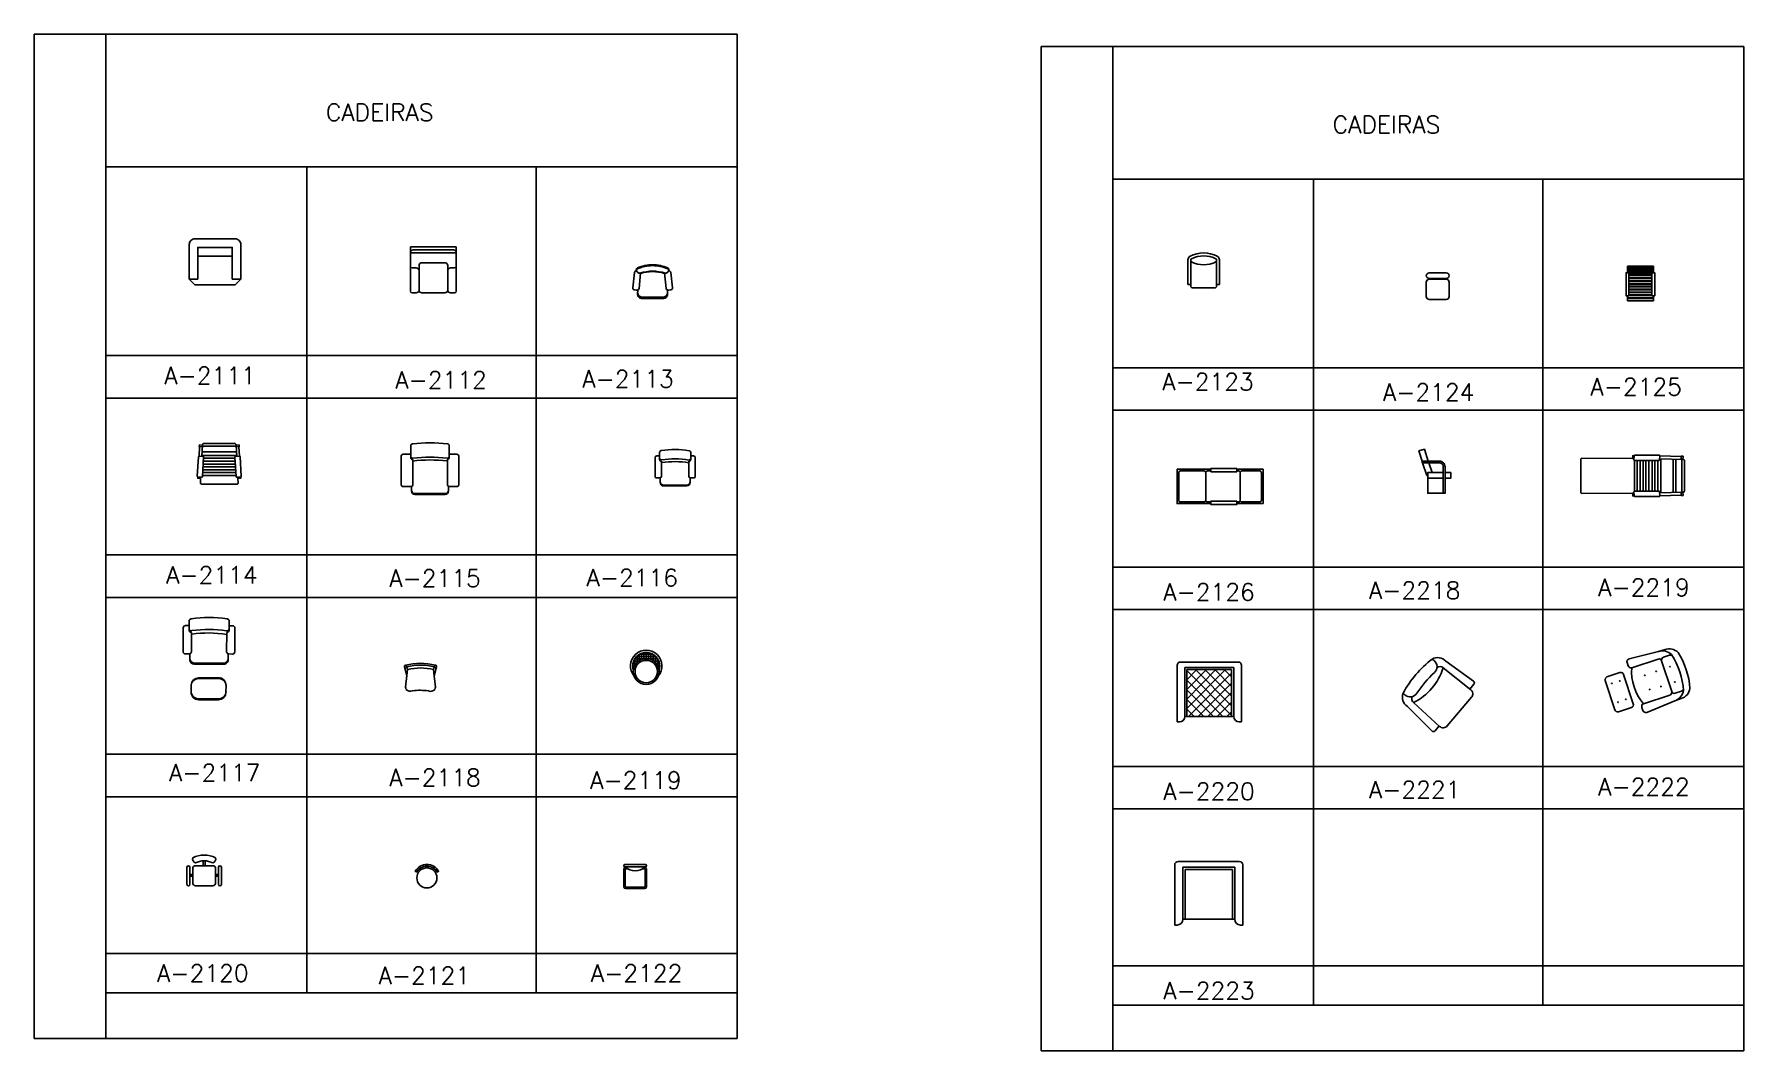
# Model space of a CAD drawing. Extents: x 1.5 to 61.1, y 13.4 to 48.9.
import ezdxf

# ---------------------------------------------------------------- set-up
doc = ezdxf.new("R2010")
doc.units = 0
doc.header["$MEASUREMENT"] = 0
doc.layers.get('0').update_dxf_attribs({"linetype": 'CONTINUOUS'})
for name, color, linetype in [('A-MOBILIA', 2, 'CONTINUOUS'), ('ELETRO', 11, 'CONTINUOUS'), ('ESC50', 1, 'CONTINUOUS'), ('FOLHA', 3, 'CONTINUOUS'), ('MOBILIA', 2, 'CONTINUOUS'), ('MOBILIARIO', 11, 'CONTINUOUS'), ('P-ARVORE', 2, 'CONTINUOUS'), ('PISO', 11, 'CONTINUOUS')]:
    doc.layers.add(name, color=color, linetype=linetype)
doc.styles.get("Standard").update_dxf_attribs({"font": 'txt.shx', "height": 0.15})

# ---------------------------------------------------------------- blocks, each defined once
blk = doc.blocks.new('FOLHAVERDE')
at = {"layer": 'FOLHA', "linetype": 'CONTINUOUS'}
for p, q in [((-5.455, 37.298), (-29.955, 37.298)), ((-29.955, 37.298), (-29.955, 2.298)), ((-27.455, 37.298), (-27.455, 2.298)), ((-5.455, 2.298), (-5.455, 37.298)), ((-27.455, 35.298), (-27.455, 2.298)), ((-29.955, 2.298), (-5.455, 2.298)), ((-27.455, 2.298), (-5.455, 2.298))]:
    blk.add_line(p, q, dxfattribs=at)
blk = doc.blocks.new('A-2218')
at = {"layer": 'A-MOBILIA', "extrusion": (5.54832e-28, 1, 0)}
blk.add_line((0.018, 0.53), (0.073, 0.36), dxfattribs=at)
at = {"layer": 'A-MOBILIA'}
for points in [[(-0.1, 0.56), (-0.154, 0.736), (-0.059, 0.766), (0.008, 0.56)], [(0, 0.31), (-0.017, 0.31), (-0.09, 0.53)], [(0.27, 0.26), (0, 0.26), (0, 0.36), (0.27, 0.36)], [(0.3, 0.36), (0.4, 0.36), (0.4, 0.26), (0.3, 0.26)], [(0.27, 0), (0, 0), (0, 0.26)]]:
    blk.add_lwpolyline(points, dxfattribs=at)
blk.add_lwpolyline([(-0.1, 0.56), (0.2, 0.56, -0.414214), (0.3, 0.46), (0.3, 0), (0.27, 0), (0.27, 0.46, 0.414214), (0.2, 0.53), (-0.1, 0.53)], format="xyb", close=True, dxfattribs=at)
blk = doc.blocks.new('A-2117')
at = {"layer": 'A-MOBILIA'}
for p, q in [((-0.31, -0.598), (-0.308, -0.261)), ((0.304, -0.598), (0.306, -0.262)), ((0.254, -0.795), (-0.26, -0.795)), ((0.166, -1.066), (-0.185, -1.066)), ((0.165, -1.419), (-0.186, -1.419))]:
    blk.add_line(p, q, dxfattribs=at)
for points in [[(-0.311, -0.026, 0.414214), (-0.35, -0.064), (-0.351, -0.142), (-0.412, -0.142, 0.414214), (-0.451, -0.18), (-0.453, -0.597, 0.414214), (-0.415, -0.636), (-0.349, -0.636, 0.069061), (-0.338, -0.635), (-0.339, -0.737, 0.409776), (-0.261, -0.815), (0.253, -0.815, 0.414214), (0.331, -0.738), (0.332, -0.636, 0.069061), (0.342, -0.637), (0.408, -0.638, 0.414214), (0.447, -0.599), (0.449, -0.183, 0.414214), (0.411, -0.144), (0.349, -0.144), (0.35, -0.065, 0.414214), (0.311, -0.026, 0.078474), (-0.312, -0.023)], [(0.349, -0.224), (0.349, -0.144, 0.414214)]]:
    blk.add_lwpolyline(points, format="xyb", dxfattribs=at)
blk.add_lwpolyline([(-0.351, -0.142), (-0.351, -0.223)], dxfattribs=at)
blk.add_lwpolyline([(0.164, -1.434, 0.413449), (0.293, -1.306), (0.294, -1.181, 0.414979), (0.167, -1.051), (-0.184, -1.052, 0.413449), (-0.313, -1.179), (-0.314, -1.304, 0.414979), (-0.187, -1.434)], format="xyb", close=True, dxfattribs=at)
for centre, radius, start, end in [((-0.312, -0.196), 0.0386, 179.6851, 278.8605), ((-0.312, -0.223), 0.0386, 179.6851, 276.1965), ((-0.016, -2.205), 1.996, 80.7751, 98.3232), ((-0.016, -2.267), 1.996, 80.7227, 98.3224), ((0.31, -0.196), 0.0386, 260.5097, 359.6851), ((0.31, -0.223), 0.0386, 263.1738, 359.6851), ((-0.26, -0.716), 0.0785, 180.7303, 269.861), ((-0.349, -0.598), 0.0386, 285.4876, 359.6851), ((0.254, -0.718), 0.0771, 269.6851, 359.6851), ((0.342, -0.599), 0.0386, 179.6851, 253.8826), ((-0.186, -1.195), 0.129, 89.648, 173.1571), ((0.165, -1.195), 0.129, 359.4984, 89.648), ((-0.185, -1.291), 0.129, 179.4984, 269.648), ((0.166, -1.29), 0.129, 269.648, 359.4984)]:
    blk.add_arc(centre, radius, start, end, dxfattribs=at)
blk = doc.blocks.new('A-2118')
at = {"layer": 'A-MOBILIA'}
for p, q in [((-0.26, -0.034), (-0.26, -0.035)), ((-0.237, -0.059), (-0.225, -0.108)), ((0.241, -0.06), (0.229, -0.109))]:
    blk.add_line(p, q, dxfattribs=at)
blk.add_lwpolyline([(-0.237, -0.211), (-0.26, -0.414, 0.104776), (-0.251, -0.455, 0.346274), (-0.139, -0.478, -0.066458), (0.139, -0.48, 0.345085), (0.251, -0.455, 0.104776), (0.26, -0.414), (0.24, -0.215), (0.279, -0.062, 0.539462), (0.26, -0.034, 0.132231), (-0.26, -0.034, 0.422509), (-0.276, -0.059)], format="xyb", close=True, dxfattribs=at)
for points in [[(0.229, -0.109, 0.12524), (-0.225, -0.108), (-0.237, -0.211, 0.104776)], [(0.24, -0.215), (0.229, -0.109, 0.12524)]]:
    blk.add_lwpolyline(points, format="xyb", dxfattribs=at)
blk.add_lwpolyline([(-0.166, -0.487), (-0.166, -0.487)], dxfattribs=at)
for centre in [(-0.256, -0.054), (0.26, -0.054)]:
    blk.add_circle(centre, 0.02, dxfattribs=at)
blk.add_arc((0, -1), 0.97, 75.6039, 104.158, dxfattribs=at)
blk = doc.blocks.new('A-2114')
at = {"layer": 'A-MOBILIA'}
for p, q in [((-21.664, -2.886), (-21.734, -2.882)), ((-21.674, -2.718), (-21.724, -2.715)), ((-21.683, -2.868), (-21.079, -2.868)), ((-21.679, -2.808), (-21.082, -2.808)), ((-21.654, -2.897), (-21.674, -3.237)), ((-21.673, -2.708), (-21.088, -2.708)), ((-21.658, -2.968), (-21.103, -2.968)), ((-21.655, -2.918), (-21.106, -2.918)), ((-21.108, -2.897), (-21.088, -3.237)), ((-21.098, -2.886), (-21.028, -2.882)), ((-21.088, -2.718), (-21.038, -2.715)), ((-21.685, -3.247), (-21.755, -3.243)), ((-21.705, -3.245), (-21.706, -3.269)), ((-21.089, -3.218), (-21.673, -3.218)), ((-21.67, -3.168), (-21.092, -3.168)), ((-21.667, -3.118), (-21.095, -3.118)), ((-21.664, -3.068), (-21.098, -3.068)), ((-21.661, -3.018), (-21.1, -3.018)), ((-21.619, -3.218), (-21.089, -3.218)), ((-21.089, -3.218), (-21.601, -3.218)), ((-21.077, -3.247), (-21.007, -3.243)), ((-21.057, -3.245), (-21.056, -3.269))]:
    blk.add_line(p, q, dxfattribs=at)
blk.add_lwpolyline([(-21.071, -3.368, 0.414214), (-21.051, -3.348), (-21.056, -3.269), (-21.006, -3.266), (-21.007, -3.243, 0.414214), (-20.998, -3.232), (-21.017, -2.892, 0.414214), (-21.028, -2.882), (-21.038, -2.715), (-21.033, -2.715), (-21.035, -2.685), (-21.089, -2.688), (-21.09, -2.68, 0.414214), (-21.11, -2.66), (-21.652, -2.66, 0.414214), (-21.672, -2.68), (-21.672, -2.688), (-21.727, -2.685), (-21.729, -2.715), (-21.724, -2.715), (-21.734, -2.882, 0.414214), (-21.744, -2.892), (-21.764, -3.232, 0.414214), (-21.755, -3.243), (-21.756, -3.266), (-21.706, -3.269), (-21.711, -3.348, 0.414214), (-21.691, -3.368)], format="xyb", close=True, dxfattribs=at)
blk.add_lwpolyline([(-21.672, -2.688), (-21.684, -2.885)], dxfattribs=at)
blk.add_lwpolyline([(-21.078, -2.885), (-21.089, -2.688, 0.414214)], format="xyb", dxfattribs=at)
for centre, start, end in [((-21.664, -2.896), 356.6564, 86.6564), ((-21.098, -2.896), 93.3436, 183.3436), ((-21.684, -3.237), 266.6564, 356.6564), ((-21.078, -3.237), 183.3436, 273.3436)]:
    blk.add_arc(centre, 0.01, start, end, dxfattribs=at)
blk = doc.blocks.new('A-2115')
at = {"layer": 'A-MOBILIA'}
for p, q in [((-0.335, -0.199), (-0.335, -0.261)), ((-0.302, -0.732), (-0.302, -0.291)), ((0.302, -0.732), (0.302, -0.291)), ((0.335, -0.199), (0.335, -0.261)), ((-0.264, -0.885), (0.262, -0.885))]:
    blk.add_line(p, q, dxfattribs=at)
blk.add_lwpolyline([(0.332, -0.762), (0.47, -0.762, 0.414214), (0.5, -0.732), (0.5, -0.229, 0.414214), (0.47, -0.199), (0.335, -0.199), (0.335, -0.048, 0.414214), (0.305, -0.018, 0.062309), (-0.305, -0.02, 0.414214), (-0.335, -0.05), (-0.335, -0.199), (-0.47, -0.199, 0.414214), (-0.5, -0.229), (-0.5, -0.732, 0.414214), (-0.47, -0.762), (-0.332, -0.762, 0.069061), (-0.324, -0.761), (-0.324, -0.84, 0.414214), (-0.264, -0.9), (0.262, -0.9, 0.409776), (0.323, -0.84), (0.323, -0.761, 0.069061)], format="xyb", close=True, dxfattribs=at)
for centre, radius, start, end in [((-0.305, -0.24), 0.03, 180, 279.1754), ((-0.305, -0.261), 0.03, 180, 276.5113), ((0.013, -2.731), 2.481, 83.3781, 97.2569), ((0.305, -0.24), 0.03, 260.8246, 0), ((0.305, -0.261), 0.03, 263.4887, 0), ((0.013, -2.777), 2.478, 83.3741, 97.3022), ((-0.332, -0.732), 0.03, 285.8025, 0), ((-0.264, -0.825), 0.06, 180, 270), ((0.262, -0.824), 0.0611, 269.8242, 358.9548), ((0.332, -0.732), 0.03, 180, 254.1975)]:
    blk.add_arc(centre, radius, start, end, dxfattribs=at)
blk = doc.blocks.new('A-2112')
at = {"layer": 'A-MOBILIA'}
for p, q in [((-0.4, -0.1), (-0.4, 0)), ((-0.4, 0), (0.4, 0)), ((0.4, -0.1), (0.4, 0)), ((-0.4, -0.335), (-0.4, -0.1)), ((0.4, -0.335), (0.4, -0.1)), ((-0.4, -0.77), (-0.4, -0.335)), ((-0.37, -0.365), (-0.3, -0.365)), ((-0.25, -0.75), (-0.25, -0.324)), ((0.25, -0.75), (0.25, -0.324)), ((0.37, -0.365), (0.3, -0.365)), ((0.4, -0.77), (0.4, -0.335)), ((-0.37, -0.8), (-0.3, -0.8)), ((0.37, -0.8), (0.3, -0.8))]:
    blk.add_line(p, q, dxfattribs=at)
for points in [[(0.4, -0.1), (0.1, -0.1), (-0.4, -0.1)], [(-0.35, -0.05), (0.1, -0.05), (0.35, -0.05)], [(0.2, -0.274), (0.1, -0.274), (-0.2, -0.274)], [(-0.2, -0.8), (0.1, -0.8), (0.2, -0.8)]]:
    blk.add_lwpolyline(points, dxfattribs=at)
for centre, radius, start, end in [((-0.35, -0.1), 0.05, 90, 180), ((-0.2, -0.324), 0.05, 90, 180), ((0.2, -0.324), 0.05, 0, 90), ((0.35, -0.1), 0.05, 0, 90), ((-0.37, -0.335), 0.03, 180, 270), ((-0.3, -0.415), 0.05, 0, 90), ((0.3, -0.415), 0.05, 90, 180), ((0.37, -0.335), 0.03, 270, 0), ((-0.37, -0.77), 0.03, 180, 270), ((-0.3, -0.75), 0.05, 270, 0), ((-0.2, -0.75), 0.05, 180, 270), ((0.2, -0.75), 0.05, 270, 0), ((0.3, -0.75), 0.05, 180, 270), ((0.37, -0.77), 0.03, 270, 0)]:
    blk.add_arc(centre, radius, start, end, dxfattribs=at)
blk = doc.blocks.new('A-2116')
at = {"layer": 'A-MOBILIA'}
for p, q in [((-0.272, -0.111), (-0.272, -0.174)), ((-0.239, -0.465), (-0.239, -0.203)), ((0.239, -0.465), (0.239, -0.203)), ((0.272, -0.111), (0.272, -0.174)), ((0.201, -0.619), (-0.199, -0.619))]:
    blk.add_line(p, q, dxfattribs=at)
blk.add_lwpolyline([(-0.199, -0.634), (0.201, -0.634, 0.414214), (0.261, -0.574), (0.261, -0.494, 0.069061), (0.269, -0.495), (0.32, -0.495, 0.414214), (0.35, -0.465), (0.35, -0.141, 0.414214), (0.32, -0.111), (0.272, -0.111), (0.272, -0.05, 0.414214), (0.242, -0.02, 0.078471), (-0.242, -0.018, 0.400741), (-0.272, -0.05), (-0.272, -0.111), (-0.32, -0.111, 0.414214), (-0.35, -0.141), (-0.35, -0.465, 0.414214), (-0.32, -0.495), (-0.269, -0.495, 0.069061), (-0.261, -0.494), (-0.261, -0.574, 0.409776)], format="xyb", close=True, dxfattribs=at)
for centre, radius, start, end in [((-0.242, -0.153), 0.03, 180, 279.1754), ((-0.242, -0.174), 0.03, 180, 276.5113), ((-0.01, -1.716), 1.553, 80.8246, 98.3719), ((-0.01, -1.764), 1.553, 80.773, 98.3719), ((0.242, -0.153), 0.03, 260.8246, 0), ((0.242, -0.174), 0.03, 263.4887, 0), ((-0.269, -0.465), 0.03, 285.8025, 0), ((-0.2, -0.557), 0.0611, 181.0452, 270.1758), ((0.201, -0.559), 0.06, 270, 0), ((0.269, -0.465), 0.03, 180, 254.1975)]:
    blk.add_arc(centre, radius, start, end, dxfattribs=at)
blk = doc.blocks.new('A-2113')
at = {"layer": 'A-MOBILIA'}
blk.add_lwpolyline([(-27.636, -14.304), (-27.445, -14.304, 0.42707), (-27.375, -14.231), (-27.378, -14.157, 0.14315), (-27.353, -14.161), (-27.316, -14.155, 0.414214), (-27.29, -14.121), (-27.321, -13.854, 0.334269), (-27.356, -13.82), (-27.353, -13.81, 0.335296), (-27.371, -13.771, 0.087549), (-27.636, -13.717, 0.087549), (-27.901, -13.771, 0.335296), (-27.92, -13.81), (-27.916, -13.82, 0.334269), (-27.951, -13.854), (-27.983, -14.121, 0.414214), (-27.956, -14.155), (-27.92, -14.161, 0.14315), (-27.894, -14.157), (-27.897, -14.231, 0.42707), (-27.827, -14.304)], format="xyb", close=True, dxfattribs=at)
for points in [[(-27.353, -13.811, 0.220998), (-27.371, -13.787, 0.087549), (-27.636, -13.733, 0.087549), (-27.901, -13.787, 0.220998), (-27.92, -13.811)], [(-27.916, -13.82), (-27.915, -13.824, 0.326355), (-27.857, -13.862, -0.056196), (-27.636, -13.829, -0.056196)], [(-27.894, -14.157, 0.176007), (-27.872, -14.134), (-27.845, -13.859)], [(-27.636, -13.829, -0.056196), (-27.415, -13.862, 0.326355), (-27.357, -13.824), (-27.356, -13.82, 0.335296)], [(-27.427, -13.859), (-27.4, -14.134, 0.176007), (-27.378, -14.157)], [(-27.896, -14.208, 0.319916), (-27.827, -14.284), (-27.636, -14.284), (-27.445, -14.284, 0.319916), (-27.376, -14.208)]]:
    blk.add_lwpolyline(points, format="xyb", dxfattribs=at)
for centre, radius, start, end in [((-27.855, -13.806), 0.0589, 231.0008, 279.5442), ((-27.602, -14.825), 0.988, 92.0091, 104.2981), ((-27.671, -14.825), 0.988, 75.7015, 88.0241), ((-27.417, -13.806), 0.0589, 260.4558, 308.9992)]:
    blk.add_arc(centre, radius, start, end, dxfattribs=at)
blk = doc.blocks.new('A-2219')
at = {"layer": 'A-MOBILIA'}
for p, q in [((-0.904, 0.301), (-0.881, 0.302)), ((-0.882, 0.28), (-0.878, 0.35)), ((-0.433, 0.278), (-0.429, 0.348)), ((-0.059, 0.287), (-0.056, 0.338)), ((-0.056, 0.338), (-0.055, 0.343)), ((-0.874, -0.269), (-0.874, 0.269)), ((-0.443, 0.269), (-0.873, 0.269)), ((-0.824, 0.269), (-0.824, -0.269)), ((-0.774, 0.269), (-0.774, -0.269)), ((-0.721, -0.269), (-0.721, 0.269)), ((-0.671, 0.269), (-0.671, -0.269)), ((-0.621, 0.269), (-0.621, -0.269)), ((-0.565, 0.269), (-0.565, -0.269)), ((-0.515, 0.269), (-0.515, -0.269)), ((-0.465, 0.27), (-0.465, -0.269)), ((-0.415, 0.297), (-0.415, -0.297)), ((-0.199, 0.292), (-0.199, -0.292)), ((-0.149, 0.29), (-0.149, -0.29)), ((-0.049, 0.287), (-0.049, -0.287)), ((-0.882, -0.28), (-0.878, -0.35)), ((-0.443, -0.269), (-0.873, -0.269)), ((-0.433, -0.278), (-0.429, -0.348)), ((-0.058, -0.289), (-0.055, -0.343)), ((-0.904, -0.301), (-0.881, -0.301))]:
    blk.add_line(p, q, dxfattribs=at)
for points in [[(-1.789, -0.306), (-0.904, -0.301), (-0.901, -0.351), (-0.878, -0.35, 0.414214), (-0.867, -0.359), (-0.438, -0.359, 0.414214), (-0.429, -0.348), (-0.056, -0.338), (-0.055, -0.343), (-0.025, -0.342), (-0.029, -0.287, 0.485919), (0, -0.266), (0, 0.266, 0.489795), (-0.028, 0.287), (-0.025, 0.342), (-0.055, 0.343), (-0.056, 0.338), (-0.429, 0.348, 0.448121), (-0.439, 0.359), (-0.867, 0.359, 0.414214), (-0.878, 0.35), (-0.901, 0.351), (-0.904, 0.301), (-1.789, 0.306, 0.414214), (-1.809, 0.286), (-1.809, -0.286, 0.414214), (-1.789, -0.306, 1.008276)], [(-0.432, -0.298), (-0.029, -0.287, 0.414214)]]:
    blk.add_lwpolyline(points, format="xyb", dxfattribs=at)
blk.add_lwpolyline([(-0.028, 0.287), (-0.432, 0.298)], dxfattribs=at)
for centre, start, end in [((-0.868, 0.349), 86.6564, 176.6564), ((-0.872, 0.279), 176.6564, 266.6564), ((-0.443, 0.279), 266.6564, 356.6564), ((-0.872, -0.279), 93.3436, 183.3436), ((-0.443, -0.279), 3.3436, 93.3436), ((-0.868, -0.349), 183.3436, 273.3436)]:
    blk.add_arc(centre, 0.01, start, end, dxfattribs=at)
blk = doc.blocks.new('*X13')
at = {"color": 0}
for p, q in [((16.622, 0.182), (16.977, 0.537)), ((16.622, 0.27), (16.888, 0.537)), ((16.622, 0.358), (16.8, 0.537)), ((16.622, 0.447), (16.712, 0.537)), ((16.622, 0.535), (16.623, 0.537)), ((17.031, 0.116), (16.622, 0.526)), ((16.635, 0.107), (17.031, 0.503)), ((17.031, 0.205), (16.699, 0.537)), ((17.031, 0.293), (16.787, 0.537)), ((17.031, 0.381), (16.876, 0.537)), ((17.031, 0.47), (16.964, 0.537)), ((16.952, 0.107), (16.622, 0.437)), ((16.864, 0.107), (16.622, 0.349)), ((16.724, 0.107), (17.031, 0.414)), ((16.812, 0.107), (17.031, 0.326)), ((16.776, 0.107), (16.622, 0.26)), ((16.687, 0.107), (16.622, 0.172)), ((16.9, 0.107), (17.031, 0.237)), ((16.989, 0.107), (17.031, 0.149))]:
    blk.add_line(p, q, dxfattribs=at)

msp = doc.modelspace()

# ---------------------------------------------------------------- linework, layer by layer
at = {"layer": 'A-MOBILIA'}
for p, q in [((7.178, 41.127), (8.378, 41.127)), ((57.017, 40.772), (57.917, 40.772)), ((57.017, 40.772), (57.017, 40.546)), ((57.917, 40.772), (57.917, 40.546)), ((57.017, 39.746), (57.017, 39.572)), ((57.017, 39.572), (57.917, 39.572)), ((57.917, 39.746), (57.917, 39.572)), ((7.092, 19.976), (7.092, 19.976)), ((7.368, 20.053), (7.368, 19.882)), ((7.428, 20.053), (7.428, 19.882)), ((14.899, 19.685), (14.857, 19.729)), ((14.942, 19.727), (14.9, 19.77)), ((15.132, 19.803), (15.132, 19.864)), ((15.192, 19.803), (15.192, 19.864)), ((15.382, 19.727), (15.424, 19.77)), ((15.425, 19.685), (15.467, 19.729)), ((22.023, 19.765), (22.023, 19.145)), ((22.063, 19.925), (22.783, 19.925)), ((22.063, 19.845), (22.783, 19.845)), ((22.073, 19.765), (22.073, 19.145)), ((22.085, 19.825), (22.083, 19.825)), ((22.155, 19.775), (22.083, 19.775)), ((22.763, 19.775), (22.69, 19.775)), ((22.763, 19.825), (22.761, 19.825)), ((22.773, 19.145), (22.773, 19.765)), ((22.823, 19.145), (22.823, 19.765)), ((6.898, 19.572), (6.998, 19.572)), ((6.898, 19.512), (6.998, 19.512)), ((7.898, 19.572), (7.798, 19.572)), ((7.898, 19.512), (7.798, 19.512)), ((22.083, 19.135), (22.763, 19.135)), ((22.083, 19.085), (22.763, 19.085))]:
    msp.add_line(p, q, dxfattribs=at)
for points in [[(8.678, 41.527), (8.678, 40.327), (8.478, 40.127), (7.078, 40.127), (6.878, 40.327), (6.878, 41.527, -0.414214), (7.078, 41.727), (8.478, 41.727, -0.414214)], [(41.791, 40.136), (41.791, 40.995, -0.279261), (41.813, 41.03, -0.245514), (42.67, 41.03, -0.279261), (42.691, 40.995), (42.691, 40.136), (42.791, 40.136), (42.791, 40.995, 0.279261), (42.716, 41.119, 0.245514), (41.766, 41.119, 0.279261), (41.691, 40.995), (41.691, 40.136)], [(50.7, 40.541, -0.414214), (50.8, 40.441), (50.8, 40.446, -0.414214), (50.7, 40.346), (50.1, 40.346, -0.414214), (50, 40.446), (50, 40.441, -0.414214), (50.1, 40.541)], [(50, 40.217, -0.414214), (50.1, 40.317), (50.7, 40.317, -0.414214), (50.8, 40.217), (50.8, 39.717, -0.414214), (50.7, 39.617), (50.1, 39.617, -0.414214), (50, 39.717)], [(41.434, 33.638, 0.414214), (41.374, 33.578), (41.374, 32.618, 0.414214), (41.434, 32.558), (42.254, 32.558, 0.414214), (42.314, 32.618), (42.314, 33.578, 0.414214), (42.254, 33.638)], [(43.574, 32.558), (44.194, 32.558, 0.414214), (44.254, 32.618), (44.254, 33.578, 0.414214), (44.194, 33.638), (43.574, 33.638, 0.414214), (43.514, 33.578), (43.514, 32.618, 0.414214)], [(7.798, 20.153, -0.373526), (7.704, 19.976, 0.25), (7.092, 19.976, -0.373526), (6.998, 20.153, -0.25)], [(7.098, 19.182, -0.414214), (6.998, 19.282), (6.998, 19.782, -0.414214), (7.098, 19.882), (7.698, 19.882, -0.414214), (7.798, 19.782), (7.798, 19.282, -0.414214), (7.698, 19.182)], [(14.807, 19.66, -0.57735), (15.517, 19.66), (15.569, 19.69, 0.57735), (14.755, 19.69)]]:
    msp.add_lwpolyline(points, format="xyb", close=True, dxfattribs=at)
for points in [[(8.678, 40.327), (8.378, 40.327), (8.378, 41.427), (7.178, 41.427), (7.178, 40.327), (6.878, 40.327)], [(42.495, 32.498), (41.314, 32.498), (41.314, 33.698), (42.495, 33.698)], [(43.395, 32.498), (44.314, 32.498), (44.314, 33.698), (43.395, 33.698)]]:
    msp.add_lwpolyline(points, dxfattribs=at)
for points in [[(57.067, 40.546), (56.967, 40.546), (56.967, 39.746), (57.067, 39.746)], [(57.867, 40.546), (57.967, 40.546), (57.967, 39.746), (57.867, 39.746)], [(43.395, 33.728), (43.395, 33.608), (42.495, 33.608), (42.495, 33.728)], [(43.395, 32.588), (43.395, 32.468), (42.495, 32.468), (42.495, 32.588)]]:
    msp.add_lwpolyline(points, close=True, dxfattribs=at)
for points in [[(41.791, 40.136), (41.791, 40.086, 0.414214), (41.861, 40.016), (42.621, 40.016, 0.414214), (42.691, 40.086), (42.691, 40.136)], [(42.495, 33.638), (42.374, 33.638, 0.414214), (42.314, 33.578)], [(43.514, 33.578, 0.414214), (43.454, 33.638), (43.395, 33.638)], [(42.495, 32.558), (42.374, 32.558, -0.414214), (42.314, 32.618)], [(43.514, 32.618, -0.414214), (43.454, 32.558), (43.395, 32.558)], [(6.798, 19.232), (6.798, 19.832, -1), (6.898, 19.832), (6.898, 19.232)], [(7.998, 19.232), (7.998, 19.832, 1), (7.898, 19.832), (7.898, 19.232)]]:
    msp.add_lwpolyline(points, format="xyb", dxfattribs=at)
for centre, radius in [((22.808, 26.647), 0.45), ((22.808, 26.647), 0.39), ((15.162, 19.455), 0.35)]:
    msp.add_circle(centre, radius, dxfattribs=at)
for centre, radius, start, end in [((41.831, 40.961), 0.04, 180, 242.41181), ((42.241, 41.746), 0.925, 242.41181, 297.58819), ((42.651, 40.961), 0.04, 297.58819, 0), ((22.808, 26.842), 0.55, 319.86644, 220.13356), ((22.808, 26.842), 0.47, 342.09585, 197.90415), ((22.063, 19.885), 0.04, 90, 270), ((22.083, 19.765), 0.06, 90, 180), ((22.423, 20.225), 0.523, 226.54816, 313.45184), ((22.083, 19.765), 0.01, 90, 180), ((22.763, 19.765), 0.06, 0, 90), ((22.763, 19.765), 0.01, 0, 90), ((22.783, 19.885), 0.04, 270, 90), ((6.848, 19.232), 0.05, 180, 0), ((7.948, 19.232), 0.05, 180, 0), ((22.083, 19.145), 0.06, 180, 270), ((22.083, 19.145), 0.01, 180, 270), ((22.763, 19.145), 0.06, 270, 0), ((22.763, 19.145), 0.01, 270, 0)]:
    msp.add_arc(centre, radius, start, end, dxfattribs=at)
at = {"layer": 'ELETRO'}
for points in [[(58.508, 26.818, 1), (58.489, 26.812, 1)], [(56.476, 26.238, 1), (56.457, 26.231, 1)], [(56.759, 26.322, 1), (56.74, 26.316, 1)], [(57.627, 26.518, 1), (57.608, 26.512, 1)], [(58.027, 26.659, 1), (58.008, 26.653, 1)], [(58.675, 26.282, 1), (58.656, 26.276, 1)], [(56.97, 25.682, 1), (56.951, 25.675, 1)], [(57.8, 26.023, 1), (57.781, 26.016, 1)], [(58.191, 26.132, 1), (58.172, 26.126, 1)], [(56.693, 25.581, 1), (56.674, 25.575, 1)]]:
    msp.add_lwpolyline(points, format="xyb", close=True, dxfattribs=at)
at = {"layer": 'ESC50'}
for p, q in [((57.017, 40.722), (57.917, 40.722)), ((57.017, 40.672), (57.917, 40.672)), ((57.017, 40.622), (57.917, 40.622)), ((57.017, 40.572), (57.917, 40.572)), ((57.067, 40.522), (57.867, 40.522)), ((57.067, 40.472), (57.867, 40.472)), ((57.067, 40.452), (57.867, 40.452)), ((57.067, 40.372), (57.867, 40.372)), ((57.067, 40.352), (57.867, 40.352)), ((57.067, 40.272), (57.867, 40.272)), ((57.067, 40.272), (57.867, 40.272)), ((57.067, 40.252), (57.867, 40.252)), ((57.067, 40.172), (57.867, 40.172)), ((57.067, 40.152), (57.867, 40.152)), ((57.067, 40.072), (57.867, 40.072)), ((57.067, 40.052), (57.867, 40.052)), ((57.067, 39.972), (57.867, 39.972)), ((57.067, 39.952), (57.867, 39.952)), ((57.017, 39.672), (57.917, 39.672)), ((57.017, 39.652), (57.917, 39.652)), ((57.067, 39.872), (57.867, 39.872)), ((57.067, 39.852), (57.867, 39.852)), ((57.067, 39.772), (57.867, 39.772)), ((57.067, 39.752), (57.867, 39.752)), ((22.338, 26.853), (22.408, 26.853)), ((22.347, 26.933), (22.46, 26.933)), ((22.371, 27.013), (22.546, 27.013)), ((22.408, 26.854), (22.408, 27.088)), ((22.411, 27.093), (23.205, 27.093)), ((22.475, 27.173), (23.141, 27.173)), ((22.488, 26.964), (22.488, 27.186)), ((22.568, 27.028), (22.568, 27.246)), ((22.581, 27.253), (23.035, 27.253)), ((22.648, 27.068), (22.648, 27.284)), ((22.728, 27.09), (22.728, 27.305)), ((22.808, 27.097), (22.808, 27.312)), ((22.888, 27.09), (22.888, 27.305)), ((22.968, 27.068), (22.968, 27.284)), ((23.048, 27.028), (23.048, 27.246)), ((23.07, 27.013), (23.246, 27.013)), ((23.128, 26.964), (23.128, 27.186)), ((23.156, 26.933), (23.269, 26.933)), ((23.208, 26.854), (23.208, 27.088)), ((23.208, 26.853), (23.278, 26.853))]:
    msp.add_line(p, q, dxfattribs=at)
at = {"layer": 'FOLHA', "linetype": 'CONTINUOUS'}
for p, q in [((25.974, 13.858), (25.974, 46.858)), ((61.07, 13.431), (61.07, 46.431)), ((25.974, 44.239), (3.974, 44.239)), ((10.974, 44.239), (10.974, 15.453)), ((18.974, 15.453), (18.974, 44.239)), ((61.07, 43.811), (39.07, 43.811)), ((46.07, 43.811), (46.07, 15.025)), ((54.07, 15.025), (54.07, 43.811)), ((3.974, 37.66), (25.974, 37.66)), ((39.07, 37.232), (61.07, 37.232)), ((3.974, 36.18), (25.974, 36.18)), ((39.07, 35.752), (61.07, 35.752)), ((3.974, 30.713), (25.974, 30.713)), ((39.07, 30.286), (61.07, 30.286)), ((3.974, 29.233), (25.974, 29.233)), ((39.07, 28.805), (61.07, 28.805)), ((3.974, 23.766), (25.974, 23.766)), ((39.07, 23.339), (61.07, 23.339)), ((3.974, 22.286), (25.974, 22.286)), ((39.07, 21.858), (61.07, 21.858)), ((3.974, 16.819), (25.974, 16.819)), ((39.07, 16.392), (61.07, 16.392)), ((3.974, 15.453), (25.974, 15.453)), ((39.07, 15.025), (61.07, 15.025)), ((3.974, 13.858), (25.974, 13.858)), ((39.07, 13.431), (61.07, 13.431))]:
    msp.add_line(p, q, dxfattribs=at)
at = {"layer": 'MOBILIA'}
for p, q in [((58.325, 27.418), (58.101, 27.344)), ((41.319, 26.865), (41.319, 24.891)), ((43.442, 26.979), (41.432, 26.979)), ((43.556, 24.891), (43.556, 26.865)), ((50.206, 27.084), (50.272, 27.031)), ((50.679, 27.012), (51.648, 26.315)), ((57, 26.961), (57.038, 26.846)), ((57, 26.961), (57.038, 26.846)), ((57, 26.961), (57.038, 26.846)), ((58.1, 27.346), (57.071, 27.09)), ((58.1, 27.346), (57.071, 27.09)), ((58.1, 27.346), (57.071, 27.09)), ((58.079, 27.083), (57.165, 26.782)), ((58.205, 27.019), (58.557, 25.953)), ((58.482, 27.216), (58.269, 27.146)), ((43.29, 26.789), (41.584, 26.789)), ((41.584, 26.789), (41.584, 25.081)), ((43.29, 25.081), (43.29, 26.789)), ((43.29, 26.713), (43.29, 25.081)), ((49.255, 25.836), (49.193, 25.893)), ((51.662, 26.208), (51.52, 26.038)), ((58.493, 25.827), (57.579, 25.525)), ((58.665, 25.63), (57.686, 25.224)), ((58.665, 25.63), (57.686, 25.224)), ((58.665, 25.63), (57.686, 25.224)), ((58.89, 25.704), (58.665, 25.63)), ((58.896, 25.959), (58.683, 25.889)), ((43.29, 25.081), (41.584, 25.081)), ((49.339, 25.437), (50.197, 24.577)), ((57.552, 25.285), (57.515, 25.399)), ((57.552, 25.285), (57.515, 25.399)), ((57.552, 25.285), (57.515, 25.399)), ((41.319, 24.891), (41.394, 24.891)), ((43.48, 24.891), (43.556, 24.891)), ((50.447, 24.751), (50.306, 24.581)), ((41.232, 19.906), (41.232, 17.813)), ((43.484, 20.027), (41.353, 20.027)), ((43.323, 19.826), (41.514, 19.826)), ((41.514, 19.826), (41.514, 18.014)), ((43.323, 18.014), (43.323, 19.826)), ((43.323, 19.745), (43.323, 18.014)), ((43.605, 17.813), (43.605, 19.906)), ((43.323, 18.014), (41.514, 18.014)), ((41.232, 17.813), (41.313, 17.813)), ((43.524, 17.813), (43.605, 17.813))]:
    msp.add_line(p, q, dxfattribs=at)
msp.add_lwpolyline([(49.512, 25.774, 0.320836), (49.555, 25.564), (50.462, 24.738, 0.430564), (50.729, 24.752), (51.577, 25.749, 0.430564), (51.549, 26.015), (50.589, 26.779, 0.320836), (50.375, 26.788)], format="xyb", dxfattribs=at)
msp.add_lwpolyline([(57.217, 25.522), (56.878, 26.548, 0.414214), (56.752, 26.612), (56.301, 26.464, 0.414214), (56.238, 26.337), (56.576, 25.311, 0.414214), (56.702, 25.247), (57.153, 25.396, 0.414214)], format="xyb", close=True, dxfattribs=at)
for centre, radius, start, end in [((58.466, 26.99), 0.45, 45.99535, 108.28788), ((41.432, 26.865), 0.114, 90, 180), ((43.442, 26.865), 0.114, 0, 90), ((52.581, 24.035), 3.864, 127.92432, 151.26841), ((50.398, 26.753), 0.382, 42.58234, 120.12481), ((50.1, 26.815), 0.276, 312.47492, 51.48506), ((57.095, 26.993), 0.1, 103.9622, 198.24174), ((57.095, 26.993), 0.1, 103.9622, 198.24174), ((57.095, 26.993), 0.1, 103.9622, 198.24174), ((57.133, 26.877), 0.1, 198.24174, 288.24174), ((58.11, 26.988), 0.1, 18.24174, 108.24174), ((58.242, 26.916), 0.45, 45.99535, 108.28788), ((58.3, 27.051), 0.1, 108.24174, 198.24174), ((58.513, 27.121), 0.1, 43.21922, 108.24174), ((56.282, 25.794), 2.694, 4.02471, 32.45878), ((56.506, 25.868), 2.694, 4.02471, 32.45878), ((52.87, 23.789), 3.826, 132.47492, 146.71326), ((51.605, 26.255), 0.0737, 320.1851, 54.28279), ((58.852, 26.641), 1.693, 175.2368, 221.24669), ((49.549, 25.756), 0.382, 159.06338, 236.60584), ((49.441, 26.041), 0.276, 227.70313, 326.71326), ((58.461, 25.922), 0.1, 288.24174, 18.24174), ((58.652, 25.984), 0.1, 198.24174, 288.24174), ((58.525, 26.058), 0.45, 288.19561, 350.48814), ((58.525, 26.058), 0.45, 288.19561, 350.48814), ((58.749, 26.132), 0.45, 288.19561, 350.48814), ((58.864, 26.055), 0.1, 288.24174, 353.26427), ((41.394, 25.081), 0.19, 270, 360), ((43.48, 25.081), 0.19, 180, 270), ((57.61, 25.43), 0.1, 108.24174, 198.24174), ((57.648, 25.317), 0.1, 198.24174, 292.52129), ((57.648, 25.317), 0.1, 198.24174, 292.52129), ((57.648, 25.317), 0.1, 198.24174, 292.52129), ((50.249, 24.629), 0.0737, 224.9054, 320.1851), ((41.353, 19.906), 0.121, 90, 180), ((43.484, 19.906), 0.121, 0, 90), ((41.313, 18.014), 0.201, 270, 360), ((43.524, 18.014), 0.201, 180, 270)]:
    msp.add_arc(centre, radius, start, end, dxfattribs=at)
msp.add_point((51.153, 25.251), dxfattribs=at)
at = {"layer": 'MOBILIARIO'}
msp.add_arc((48.632, 27.397), 2.053, 296.71897, 342.46922, dxfattribs=at)
at = {"layer": 'P-ARVORE', "linetype": 'CONTINUOUS'}
for p, q in [((3.974, 46.858), (3.974, 13.858)), ((39.07, 46.431), (39.07, 13.431))]:
    msp.add_line(p, q, dxfattribs=at)
at = {"layer": 'PISO', "linetype": 'CONTINUOUS'}
for p, q in [((43.214, 26.713), (41.66, 26.713)), ((41.66, 26.713), (41.66, 25.081)), ((43.214, 25.081), (43.214, 26.713)), ((43.214, 26.713), (43.214, 25.081)), ((43.242, 19.745), (41.594, 19.745)), ((41.594, 19.745), (41.594, 18.014)), ((43.242, 18.014), (43.242, 19.745)), ((43.242, 19.745), (43.242, 18.014))]:
    msp.add_line(p, q, dxfattribs=at)

# ---------------------------------------------------------------- block references
at = {"layer": 'A-MOBILIA', "xscale": 2, "yscale": 2, "zscale": 2}
for name, p in [('A-2112', (15.388, 41.444)), ('A-2113', (78.303, 68.26)), ('A-2114', (50.688, 39.915)), ('A-2115', (15.272, 34.618)), ('A-2116', (23.819, 34.384)), ('A-2218', (50.055, 32.862)), ('A-2219', (59.002, 33.468)), ('A-2117', (7.573, 28.534)), ('A-2118', (14.939, 26.933))]:
    msp.add_blockref(name, p, dxfattribs=at)
at = {"layer": 'FOLHA'}
for p in [(31.429, 11.56), (66.526, 11.133)]:
    msp.add_blockref('FOLHAVERDE', p, dxfattribs=at)
at = {"layer": 'PISO', "linetype": 'CONTINUOUS', "xscale": 3.796132743659185, "yscale": 3.796132743659185, "zscale": 3.796132743659185}
msp.add_blockref('*X13', (-21.439, 24.676), dxfattribs=at)

# ---------------------------------------------------------------- texts
at = {"layer": 'FOLHA', "linetype": 'CONTINUOUS'}
for s, p in [('CADEIRAS', (11.642, 45.837)), ('CADEIRAS', (46.739, 45.409)), ('A-2111', (6.01, 36.662)), ('A-2112', (14.062, 36.506)), ('A-2113', (20.58, 36.545)), ('A-2114', (6.073, 29.711)), ('A-2115', (13.852, 29.599)), ('A-2116', (20.728, 29.617)), ('A-2219', (55.995, 29.28)), ('A-2218', (48.003, 29.177)), ('A-2117', (6.175, 22.823)), ('A-2118', (13.852, 22.654)), ('A-2221', (48.003, 22.23)), ('A-2222', (55.995, 22.333))]:
    msp.add_text(s, height=0.6, dxfattribs=at).set_placement(p)
at = {"layer": 'FOLHA'}
for s, p in [('A-2123', (40.799, 36.448)), ('A-2124', (48.491, 36.084)), ('A-2125', (55.724, 36.272)), ('A-2126', (40.835, 29.119)), ('A-2119', (20.855, 22.559)), ('A-2220', (40.835, 22.172)), ('A-2120', (5.758, 15.837)), ('A-2121', (13.48, 15.752)), ('A-2122', (20.88, 15.833)), ('A-2223', (40.835, 15.225))]:
    msp.add_text(s, height=0.6, dxfattribs=at).set_placement(p)

doc.saveas('drawing.dxf')
